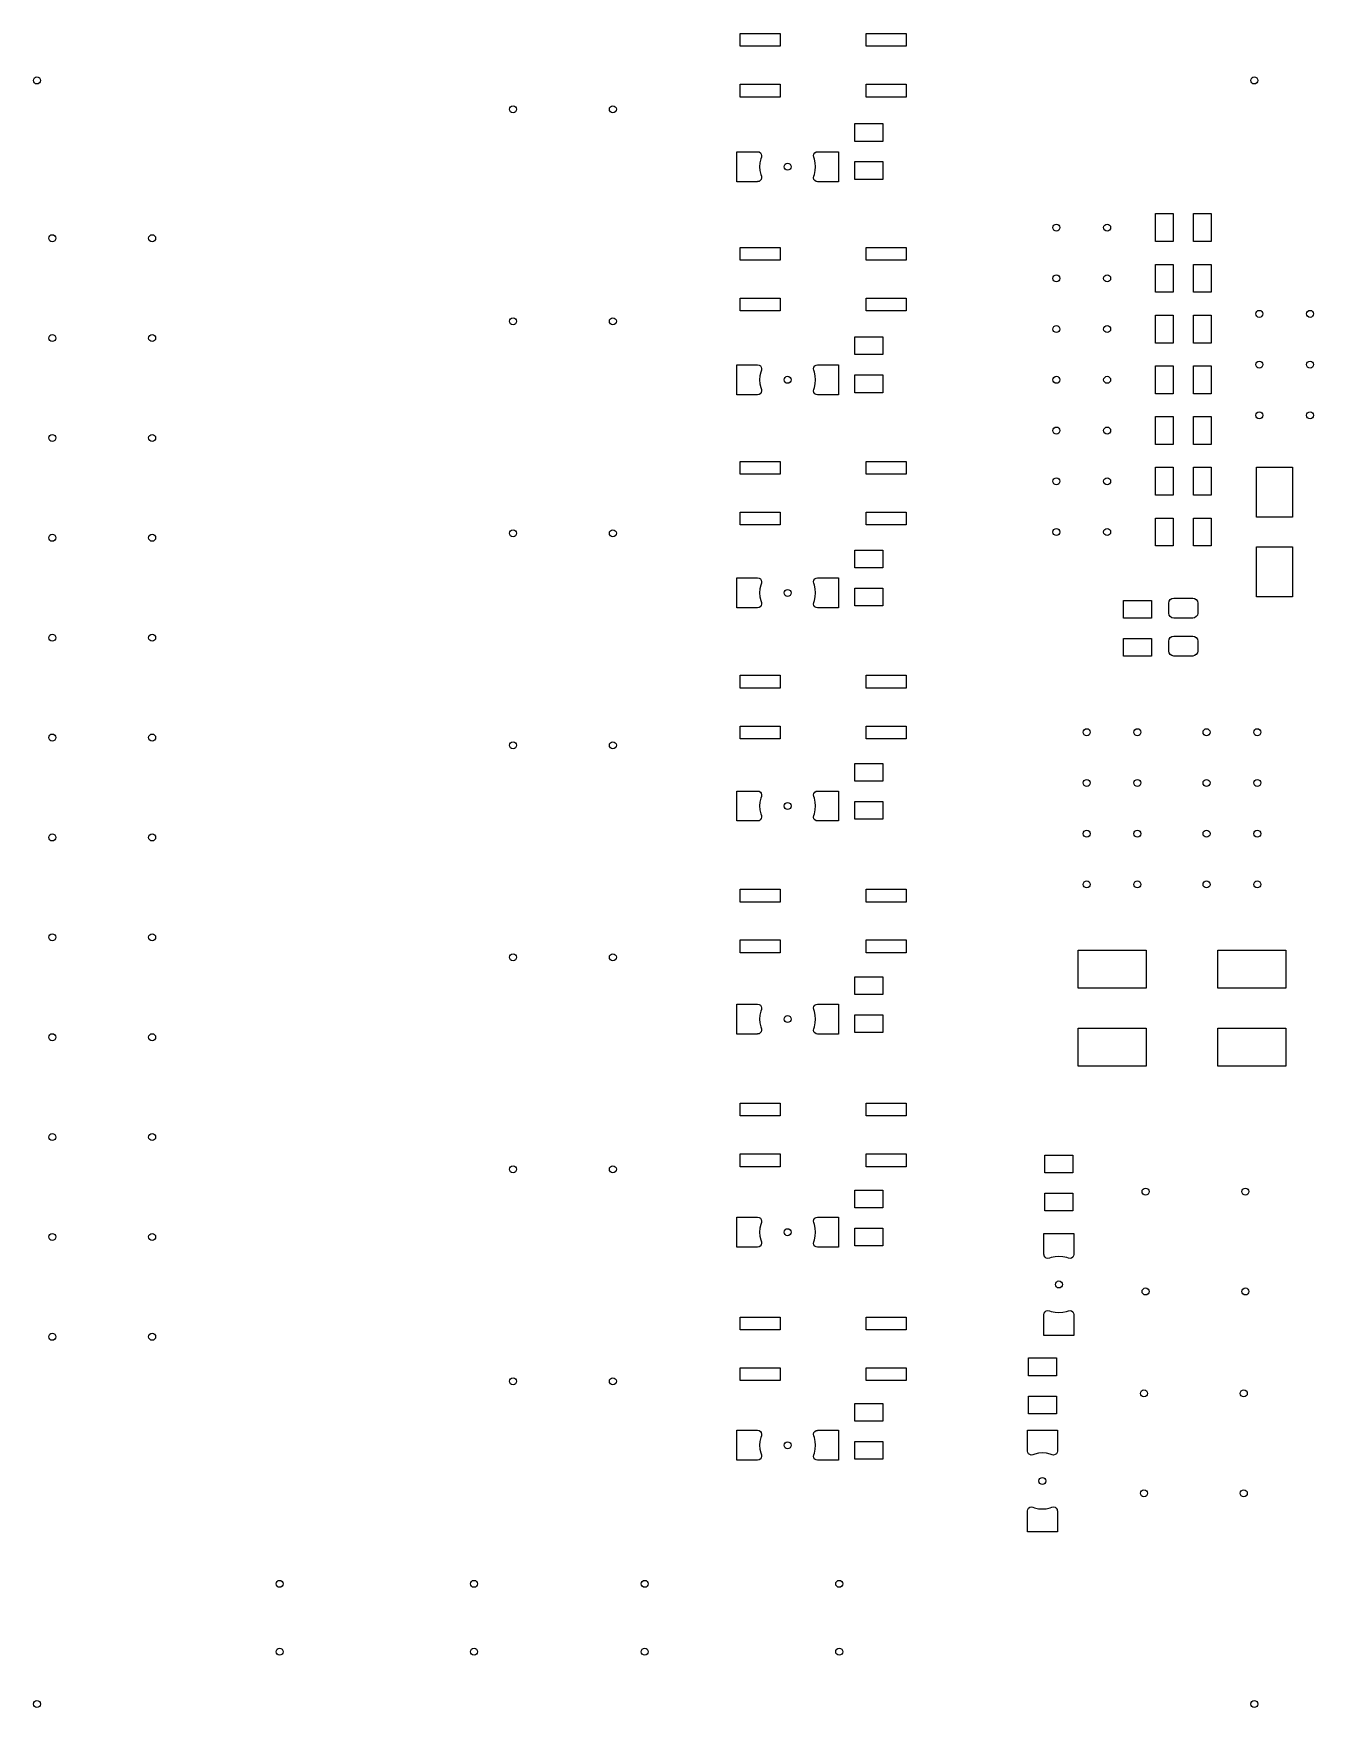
# Model space of a CAD drawing. Extents: x 0.39 to 2.92, y 0.39 to 3.69.
import ezdxf

# ---------------------------------------------------------------- set-up
doc = ezdxf.new("R2010")
doc.units = 0
doc.header["$MEASUREMENT"] = 0
doc.layers.add('BLACK', color=7, linetype='CONTINUOUS')

msp = doc.modelspace()

# ---------------------------------------------------------------- linework, layer by layer
at = {"layer": 'BLACK', "linetype": 'CONTINUOUS'}
for p, q in [((1.7866, 3.6674), (1.7866, 3.6926)), ((1.7866, 3.6926), (1.8654, 3.6926)), ((1.8654, 3.6674), (1.7866, 3.6674)), ((1.8654, 3.6926), (1.8654, 3.6674)), ((2.0346, 3.6674), (2.0346, 3.6926)), ((2.0346, 3.6926), (2.1134, 3.6926)), ((2.1134, 3.6674), (2.0346, 3.6674)), ((2.1134, 3.6926), (2.1134, 3.6674)), ((1.7866, 3.5674), (1.7866, 3.5926)), ((1.7866, 3.5926), (1.8654, 3.5926)), ((1.8654, 3.5674), (1.7866, 3.5674)), ((1.8654, 3.5926), (1.8654, 3.5674)), ((2.0346, 3.5674), (2.0346, 3.5926)), ((2.0346, 3.5926), (2.1134, 3.5926)), ((2.1134, 3.5674), (2.0346, 3.5674)), ((2.1134, 3.5926), (2.1134, 3.5674)), ((2.0125, 3.48), (2.0125, 3.515)), ((2.0125, 3.515), (2.0675, 3.515)), ((2.0675, 3.515), (2.0675, 3.48)), ((2.0675, 3.48), (2.0125, 3.48)), ((1.7796, 3.4005), (1.7796, 3.4595)), ((1.7796, 3.4595), (1.8209, 3.4595)), ((1.8209, 3.4595), (1.8237, 3.459)), ((1.8209, 3.4595), (1.8209, 3.4595)), ((1.8237, 3.459), (1.8263, 3.4574)), ((1.8254, 3.4377), (1.8248, 3.43)), ((1.827, 3.4453), (1.8254, 3.4377)), ((1.8263, 3.4574), (1.8281, 3.455)), ((1.8283, 3.4489), (1.827, 3.4453)), ((1.8281, 3.455), (1.8288, 3.452)), ((1.8288, 3.452), (1.8283, 3.4489)), ((1.8283, 3.4489), (1.8283, 3.4489)), ((1.9312, 3.4519), (1.9319, 3.4549)), ((1.9317, 3.4489), (1.9312, 3.4519)), ((1.933, 3.4452), (1.9317, 3.4489)), ((1.9317, 3.4489), (1.9317, 3.4489)), ((1.9319, 3.4549), (1.9338, 3.4574)), ((1.9346, 3.4377), (1.933, 3.4452)), ((1.9338, 3.4574), (1.9364, 3.459)), ((1.9352, 3.43), (1.9346, 3.4377)), ((1.9364, 3.459), (1.9391, 3.4594)), ((1.9391, 3.4594), (1.9391, 3.4595)), ((1.9391, 3.4595), (1.9804, 3.4595)), ((1.9804, 3.4595), (1.9804, 3.4005)), ((2.0125, 3.405), (2.0125, 3.44)), ((2.0125, 3.44), (2.0675, 3.44)), ((2.0675, 3.44), (2.0675, 3.405)), ((1.8209, 3.4005), (1.7796, 3.4005)), ((1.8236, 3.401), (1.8209, 3.4006)), ((1.8209, 3.4006), (1.8209, 3.4005)), ((1.8262, 3.4026), (1.8236, 3.401)), ((1.8248, 3.43), (1.8254, 3.4223)), ((1.8254, 3.4223), (1.827, 3.4148)), ((1.8281, 3.4051), (1.8262, 3.4026)), ((1.827, 3.4148), (1.8283, 3.4111)), ((1.8288, 3.4081), (1.8281, 3.4051)), ((1.8283, 3.4111), (1.8283, 3.4111)), ((1.8283, 3.4111), (1.8288, 3.4081)), ((1.9312, 3.408), (1.9317, 3.4111)), ((1.9319, 3.405), (1.9312, 3.408)), ((1.9317, 3.4111), (1.933, 3.4147)), ((1.9317, 3.4111), (1.9317, 3.4111)), ((1.9337, 3.4026), (1.9319, 3.405)), ((1.933, 3.4147), (1.9346, 3.4223)), ((1.9363, 3.401), (1.9337, 3.4026)), ((1.9346, 3.4223), (1.9352, 3.43)), ((1.9391, 3.4005), (1.9363, 3.401)), ((1.9804, 3.4005), (1.9391, 3.4005)), ((1.9391, 3.4005), (1.9391, 3.4005)), ((2.0675, 3.405), (2.0125, 3.405)), ((2.605, 3.2825), (2.605, 3.3375)), ((2.605, 3.3375), (2.64, 3.3375)), ((2.64, 3.3375), (2.64, 3.2825)), ((2.68, 3.2825), (2.68, 3.3375)), ((2.68, 3.3375), (2.715, 3.3375)), ((2.715, 3.3375), (2.715, 3.2825)), ((1.7866, 3.2457), (1.7866, 3.2709)), ((1.7866, 3.2709), (1.8654, 3.2709)), ((1.8654, 3.2709), (1.8654, 3.2457)), ((2.0346, 3.2457), (2.0346, 3.2709)), ((2.0346, 3.2709), (2.1134, 3.2709)), ((2.1134, 3.2709), (2.1134, 3.2457)), ((2.64, 3.2825), (2.605, 3.2825)), ((2.715, 3.2825), (2.68, 3.2825)), ((1.8654, 3.2457), (1.7866, 3.2457)), ((2.1134, 3.2457), (2.0346, 3.2457)), ((2.605, 3.1825), (2.605, 3.2375)), ((2.605, 3.2375), (2.64, 3.2375)), ((2.64, 3.2375), (2.64, 3.1825)), ((2.68, 3.1825), (2.68, 3.2375)), ((2.68, 3.2375), (2.715, 3.2375)), ((2.715, 3.2375), (2.715, 3.1825)), ((1.7866, 3.1457), (1.7866, 3.1709)), ((1.7866, 3.1709), (1.8654, 3.1709)), ((1.8654, 3.1709), (1.8654, 3.1457)), ((2.0346, 3.1457), (2.0346, 3.1709)), ((2.0346, 3.1709), (2.1134, 3.1709)), ((2.1134, 3.1709), (2.1134, 3.1457)), ((2.64, 3.1825), (2.605, 3.1825)), ((2.715, 3.1825), (2.68, 3.1825)), ((1.8654, 3.1457), (1.7866, 3.1457)), ((2.1134, 3.1457), (2.0346, 3.1457)), ((2.605, 3.0825), (2.605, 3.1375)), ((2.605, 3.1375), (2.64, 3.1375)), ((2.64, 3.1375), (2.64, 3.0825)), ((2.68, 3.0825), (2.68, 3.1375)), ((2.68, 3.1375), (2.715, 3.1375)), ((2.715, 3.1375), (2.715, 3.0825)), ((2.0125, 3.0596), (2.0125, 3.0946)), ((2.0125, 3.0946), (2.0675, 3.0946)), ((2.0675, 3.0946), (2.0675, 3.0596)), ((2.64, 3.0825), (2.605, 3.0825)), ((2.715, 3.0825), (2.68, 3.0825)), ((1.7796, 2.9805), (1.7796, 3.0395)), ((1.7796, 3.0395), (1.8209, 3.0395)), ((1.8209, 3.0395), (1.8237, 3.039)), ((1.8209, 3.0395), (1.8209, 3.0395)), ((1.8237, 3.039), (1.8263, 3.0374)), ((1.8263, 3.0374), (1.8281, 3.035)), ((1.9319, 3.0349), (1.9338, 3.0374)), ((1.9338, 3.0374), (1.9364, 3.039)), ((1.9364, 3.039), (1.9391, 3.0394)), ((1.9391, 3.0394), (1.9391, 3.0395)), ((1.9391, 3.0395), (1.9804, 3.0395)), ((1.9804, 3.0395), (1.9804, 2.9805)), ((2.0675, 3.0596), (2.0125, 3.0596)), ((2.605, 2.9825), (2.605, 3.0375)), ((2.605, 3.0375), (2.64, 3.0375)), ((2.64, 3.0375), (2.64, 2.9825)), ((2.68, 2.9825), (2.68, 3.0375)), ((2.68, 3.0375), (2.715, 3.0375)), ((2.715, 3.0375), (2.715, 2.9825)), ((1.8254, 3.0177), (1.8248, 3.01)), ((1.8248, 3.01), (1.8254, 3.0023)), ((1.827, 3.0253), (1.8254, 3.0177)), ((1.8283, 3.0289), (1.827, 3.0253)), ((1.8281, 3.035), (1.8288, 3.032)), ((1.8288, 3.032), (1.8283, 3.0289)), ((1.8283, 3.0289), (1.8283, 3.0289)), ((1.9312, 3.0319), (1.9319, 3.0349)), ((1.9317, 3.0289), (1.9312, 3.0319)), ((1.933, 3.0252), (1.9317, 3.0289)), ((1.9317, 3.0289), (1.9317, 3.0289)), ((1.9346, 3.0177), (1.933, 3.0252)), ((1.9352, 3.01), (1.9346, 3.0177)), ((1.9346, 3.0023), (1.9352, 3.01)), ((2.0125, 2.9846), (2.0125, 3.0196)), ((2.0125, 3.0196), (2.0675, 3.0196)), ((2.0675, 3.0196), (2.0675, 2.9846)), ((1.8209, 2.9805), (1.7796, 2.9805)), ((1.8236, 2.981), (1.8209, 2.9806)), ((1.8209, 2.9806), (1.8209, 2.9805)), ((1.8262, 2.9826), (1.8236, 2.981)), ((1.8254, 3.0023), (1.827, 2.9948)), ((1.8281, 2.9851), (1.8262, 2.9826)), ((1.827, 2.9948), (1.8283, 2.9911)), ((1.8288, 2.9881), (1.8281, 2.9851)), ((1.8283, 2.9911), (1.8283, 2.9911)), ((1.8283, 2.9911), (1.8288, 2.9881)), ((1.9312, 2.988), (1.9317, 2.9911)), ((1.9319, 2.985), (1.9312, 2.988)), ((1.9317, 2.9911), (1.933, 2.9947)), ((1.9317, 2.9911), (1.9317, 2.9911)), ((1.9337, 2.9826), (1.9319, 2.985)), ((1.933, 2.9947), (1.9346, 3.0023)), ((1.9363, 2.981), (1.9337, 2.9826)), ((1.9391, 2.9805), (1.9363, 2.981)), ((1.9804, 2.9805), (1.9391, 2.9805)), ((1.9391, 2.9805), (1.9391, 2.9805)), ((2.0675, 2.9846), (2.0125, 2.9846)), ((2.64, 2.9825), (2.605, 2.9825)), ((2.715, 2.9825), (2.68, 2.9825)), ((2.605, 2.8825), (2.605, 2.9375)), ((2.605, 2.9375), (2.64, 2.9375)), ((2.64, 2.9375), (2.64, 2.8825)), ((2.68, 2.8825), (2.68, 2.9375)), ((2.68, 2.9375), (2.715, 2.9375)), ((2.715, 2.9375), (2.715, 2.8825)), ((2.64, 2.8825), (2.605, 2.8825)), ((2.715, 2.8825), (2.68, 2.8825)), ((1.7866, 2.8241), (1.7866, 2.8493)), ((1.7866, 2.8493), (1.8654, 2.8493)), ((1.8654, 2.8493), (1.8654, 2.8241)), ((2.0346, 2.8241), (2.0346, 2.8493)), ((2.0346, 2.8493), (2.1134, 2.8493)), ((2.1134, 2.8493), (2.1134, 2.8241)), ((2.8046, 2.7395), (2.8046, 2.838)), ((2.8046, 2.838), (2.8754, 2.838)), ((2.8754, 2.838), (2.8754, 2.7395)), ((1.8654, 2.8241), (1.7866, 2.8241)), ((2.1134, 2.8241), (2.0346, 2.8241)), ((2.605, 2.7825), (2.605, 2.8375)), ((2.605, 2.8375), (2.64, 2.8375)), ((2.64, 2.8375), (2.64, 2.7825)), ((2.68, 2.7825), (2.68, 2.8375)), ((2.68, 2.8375), (2.715, 2.8375)), ((2.715, 2.8375), (2.715, 2.7825)), ((2.64, 2.7825), (2.605, 2.7825)), ((2.715, 2.7825), (2.68, 2.7825)), ((1.7866, 2.7241), (1.7866, 2.7493)), ((1.7866, 2.7493), (1.8654, 2.7493)), ((1.8654, 2.7493), (1.8654, 2.7241)), ((2.0346, 2.7241), (2.0346, 2.7493)), ((2.0346, 2.7493), (2.1134, 2.7493)), ((2.1134, 2.7493), (2.1134, 2.7241)), ((2.8754, 2.7395), (2.8046, 2.7395)), ((1.8654, 2.7241), (1.7866, 2.7241)), ((2.1134, 2.7241), (2.0346, 2.7241)), ((2.605, 2.6825), (2.605, 2.7375)), ((2.605, 2.7375), (2.64, 2.7375)), ((2.64, 2.7375), (2.64, 2.6825)), ((2.68, 2.6825), (2.68, 2.7375)), ((2.68, 2.7375), (2.715, 2.7375)), ((2.715, 2.7375), (2.715, 2.6825)), ((2.0125, 2.6392), (2.0125, 2.6742)), ((2.0125, 2.6742), (2.0675, 2.6742)), ((2.0675, 2.6742), (2.0675, 2.6392)), ((2.64, 2.6825), (2.605, 2.6825)), ((2.715, 2.6825), (2.68, 2.6825)), ((2.8046, 2.582), (2.8046, 2.6805)), ((2.8046, 2.6805), (2.8754, 2.6805)), ((2.8754, 2.6805), (2.8754, 2.582)), ((1.7796, 2.5605), (1.7796, 2.6195)), ((1.7796, 2.6195), (1.8209, 2.6195)), ((1.8209, 2.6195), (1.8237, 2.619)), ((1.8209, 2.6195), (1.8209, 2.6195)), ((1.8237, 2.619), (1.8263, 2.6174)), ((1.8263, 2.6174), (1.8281, 2.615)), ((1.8283, 2.6089), (1.827, 2.6053)), ((1.8281, 2.615), (1.8288, 2.612)), ((1.8288, 2.612), (1.8283, 2.6089)), ((1.8283, 2.6089), (1.8283, 2.6089)), ((1.9312, 2.6119), (1.9319, 2.6149)), ((1.9317, 2.6089), (1.9312, 2.6119)), ((1.933, 2.6052), (1.9317, 2.6089)), ((1.9317, 2.6089), (1.9317, 2.6089)), ((1.9319, 2.6149), (1.9338, 2.6174)), ((1.9338, 2.6174), (1.9364, 2.619)), ((1.9364, 2.619), (1.9391, 2.6194)), ((1.9391, 2.6194), (1.9391, 2.6195)), ((1.9391, 2.6195), (1.9804, 2.6195)), ((1.9804, 2.6195), (1.9804, 2.5605)), ((2.0675, 2.6392), (2.0125, 2.6392)), ((1.8254, 2.5977), (1.8248, 2.59)), ((1.8248, 2.59), (1.8254, 2.5823)), ((1.827, 2.6053), (1.8254, 2.5977)), ((1.8254, 2.5823), (1.827, 2.5748)), ((1.827, 2.5748), (1.8283, 2.5711)), ((1.9317, 2.5711), (1.933, 2.5747)), ((1.9346, 2.5977), (1.933, 2.6052)), ((1.933, 2.5747), (1.9346, 2.5823)), ((1.9352, 2.59), (1.9346, 2.5977)), ((1.9346, 2.5823), (1.9352, 2.59)), ((2.0125, 2.5642), (2.0125, 2.5992)), ((2.0125, 2.5992), (2.0675, 2.5992)), ((2.0675, 2.5992), (2.0675, 2.5642)), ((2.5425, 2.54), (2.5425, 2.575)), ((2.5425, 2.575), (2.5975, 2.575)), ((2.5975, 2.575), (2.5975, 2.54)), ((2.6315, 2.5698), (2.6322, 2.5736)), ((2.6322, 2.5736), (2.6343, 2.5768)), ((2.6343, 2.5768), (2.6375, 2.5789)), ((2.6375, 2.5789), (2.6413, 2.5797)), ((2.6413, 2.5797), (2.6787, 2.5797)), ((2.6787, 2.5797), (2.6825, 2.5789)), ((2.6825, 2.5789), (2.6857, 2.5768)), ((2.6857, 2.5768), (2.6878, 2.5736)), ((2.6878, 2.5736), (2.6885, 2.5698)), ((2.8754, 2.582), (2.8046, 2.582)), ((1.8209, 2.5605), (1.7796, 2.5605)), ((1.8236, 2.561), (1.8209, 2.5606)), ((1.8209, 2.5606), (1.8209, 2.5605)), ((1.8262, 2.5626), (1.8236, 2.561)), ((1.8281, 2.5651), (1.8262, 2.5626)), ((1.8288, 2.5681), (1.8281, 2.5651)), ((1.8283, 2.5711), (1.8283, 2.5711)), ((1.8283, 2.5711), (1.8288, 2.5681)), ((1.9312, 2.568), (1.9317, 2.5711)), ((1.9319, 2.565), (1.9312, 2.568)), ((1.9317, 2.5711), (1.9317, 2.5711)), ((1.9337, 2.5626), (1.9319, 2.565)), ((1.9363, 2.561), (1.9337, 2.5626)), ((1.9391, 2.5605), (1.9363, 2.561)), ((1.9804, 2.5605), (1.9391, 2.5605)), ((1.9391, 2.5605), (1.9391, 2.5605)), ((2.0675, 2.5642), (2.0125, 2.5642)), ((2.6315, 2.5502), (2.6315, 2.5698)), ((2.6322, 2.5464), (2.6315, 2.5502)), ((2.6343, 2.5432), (2.6322, 2.5464)), ((2.6375, 2.5411), (2.6343, 2.5432)), ((2.6413, 2.5403), (2.6375, 2.5411)), ((2.6825, 2.5411), (2.6787, 2.5403)), ((2.6857, 2.5432), (2.6825, 2.5411)), ((2.6878, 2.5464), (2.6857, 2.5432)), ((2.6885, 2.5502), (2.6878, 2.5464)), ((2.6885, 2.5698), (2.6885, 2.5502)), ((2.5975, 2.54), (2.5425, 2.54)), ((2.6787, 2.5403), (2.6413, 2.5403)), ((2.5425, 2.465), (2.5425, 2.5)), ((2.5425, 2.5), (2.5975, 2.5)), ((2.5975, 2.5), (2.5975, 2.465)), ((2.6315, 2.495), (2.6322, 2.4988)), ((2.6315, 2.4754), (2.6315, 2.495)), ((2.6322, 2.4716), (2.6315, 2.4754)), ((2.6322, 2.4988), (2.6343, 2.502)), ((2.6343, 2.502), (2.6375, 2.5041)), ((2.6375, 2.5041), (2.6413, 2.5049)), ((2.6413, 2.5049), (2.6787, 2.5049)), ((2.6787, 2.5049), (2.6825, 2.5041)), ((2.6825, 2.5041), (2.6857, 2.502)), ((2.6857, 2.502), (2.6878, 2.4988)), ((2.6878, 2.4988), (2.6885, 2.495)), ((2.6885, 2.4754), (2.6878, 2.4716)), ((2.6885, 2.495), (2.6885, 2.4754)), ((2.5975, 2.465), (2.5425, 2.465)), ((2.6343, 2.4684), (2.6322, 2.4716)), ((2.6375, 2.4663), (2.6343, 2.4684)), ((2.6413, 2.4655), (2.6375, 2.4663)), ((2.6787, 2.4655), (2.6413, 2.4655)), ((2.6825, 2.4663), (2.6787, 2.4655)), ((2.6857, 2.4684), (2.6825, 2.4663)), ((2.6878, 2.4716), (2.6857, 2.4684)), ((1.7866, 2.4024), (1.7866, 2.4276)), ((1.7866, 2.4276), (1.8654, 2.4276)), ((1.8654, 2.4276), (1.8654, 2.4024)), ((2.0346, 2.4024), (2.0346, 2.4276)), ((2.0346, 2.4276), (2.1134, 2.4276)), ((2.1134, 2.4276), (2.1134, 2.4024)), ((1.8654, 2.4024), (1.7866, 2.4024)), ((2.1134, 2.4024), (2.0346, 2.4024)), ((1.7866, 2.3024), (1.7866, 2.3276)), ((1.7866, 2.3276), (1.8654, 2.3276)), ((1.8654, 2.3276), (1.8654, 2.3024)), ((2.0346, 2.3024), (2.0346, 2.3276)), ((2.0346, 2.3276), (2.1134, 2.3276)), ((2.1134, 2.3276), (2.1134, 2.3024)), ((1.8654, 2.3024), (1.7866, 2.3024)), ((2.1134, 2.3024), (2.0346, 2.3024)), ((2.0125, 2.2188), (2.0125, 2.2538)), ((2.0125, 2.2538), (2.0675, 2.2538)), ((2.0675, 2.2538), (2.0675, 2.2188)), ((2.0675, 2.2188), (2.0125, 2.2188)), ((1.7796, 2.1405), (1.7796, 2.1995)), ((1.7796, 2.1995), (1.8209, 2.1995)), ((1.8209, 2.1995), (1.8237, 2.199)), ((1.8209, 2.1995), (1.8209, 2.1995)), ((1.8237, 2.199), (1.8263, 2.1974)), ((1.8254, 2.1777), (1.8248, 2.17)), ((1.827, 2.1853), (1.8254, 2.1777)), ((1.8263, 2.1974), (1.8281, 2.195)), ((1.8283, 2.1889), (1.827, 2.1853)), ((1.8281, 2.195), (1.8288, 2.192)), ((1.8288, 2.192), (1.8283, 2.1889)), ((1.8283, 2.1889), (1.8283, 2.1889)), ((1.9312, 2.1919), (1.9319, 2.1949)), ((1.9317, 2.1889), (1.9312, 2.1919)), ((1.933, 2.1852), (1.9317, 2.1889)), ((1.9317, 2.1889), (1.9317, 2.1889)), ((1.9319, 2.1949), (1.9338, 2.1974)), ((1.9346, 2.1777), (1.933, 2.1852)), ((1.9338, 2.1974), (1.9364, 2.199)), ((1.9352, 2.17), (1.9346, 2.1777)), ((1.9364, 2.199), (1.9391, 2.1994)), ((1.9391, 2.1994), (1.9391, 2.1995)), ((1.9391, 2.1995), (1.9804, 2.1995)), ((1.9804, 2.1995), (1.9804, 2.1405)), ((2.0125, 2.1438), (2.0125, 2.1788)), ((2.0125, 2.1788), (2.0675, 2.1788)), ((2.0675, 2.1788), (2.0675, 2.1438)), ((1.8248, 2.17), (1.8254, 2.1623)), ((1.8254, 2.1623), (1.827, 2.1548)), ((1.8281, 2.1451), (1.8262, 2.1426)), ((1.827, 2.1548), (1.8283, 2.1511)), ((1.8288, 2.1481), (1.8281, 2.1451)), ((1.8283, 2.1511), (1.8283, 2.1511)), ((1.8283, 2.1511), (1.8288, 2.1481)), ((1.9312, 2.148), (1.9317, 2.1511)), ((1.9319, 2.145), (1.9312, 2.148)), ((1.9317, 2.1511), (1.933, 2.1547)), ((1.9317, 2.1511), (1.9317, 2.1511)), ((1.9337, 2.1426), (1.9319, 2.145)), ((1.933, 2.1547), (1.9346, 2.1623)), ((1.9346, 2.1623), (1.9352, 2.17)), ((1.8209, 2.1405), (1.7796, 2.1405)), ((1.8236, 2.141), (1.8209, 2.1406)), ((1.8209, 2.1406), (1.8209, 2.1405)), ((1.8262, 2.1426), (1.8236, 2.141)), ((1.9363, 2.141), (1.9337, 2.1426)), ((1.9391, 2.1405), (1.9363, 2.141)), ((1.9804, 2.1405), (1.9391, 2.1405)), ((1.9391, 2.1405), (1.9391, 2.1405)), ((2.0675, 2.1438), (2.0125, 2.1438)), ((1.7866, 1.9807), (1.7866, 2.0059)), ((1.7866, 2.0059), (1.8654, 2.0059)), ((1.8654, 1.9807), (1.7866, 1.9807)), ((1.8654, 2.0059), (1.8654, 1.9807)), ((2.0346, 1.9807), (2.0346, 2.0059)), ((2.0346, 2.0059), (2.1134, 2.0059)), ((2.1134, 1.9807), (2.0346, 1.9807)), ((2.1134, 2.0059), (2.1134, 1.9807)), ((1.7866, 1.8807), (1.7866, 1.9059)), ((1.7866, 1.9059), (1.8654, 1.9059)), ((1.8654, 1.8807), (1.7866, 1.8807)), ((1.8654, 1.9059), (1.8654, 1.8807)), ((2.0346, 1.8807), (2.0346, 1.9059)), ((2.0346, 1.9059), (2.1134, 1.9059)), ((2.1134, 1.8807), (2.0346, 1.8807)), ((2.1134, 1.9059), (2.1134, 1.8807)), ((2.4528, 1.811), (2.4528, 1.8858)), ((2.4528, 1.8858), (2.5866, 1.8858)), ((2.5866, 1.8858), (2.5866, 1.811)), ((2.7283, 1.811), (2.7283, 1.8858)), ((2.7283, 1.8858), (2.8622, 1.8858)), ((2.8622, 1.8858), (2.8622, 1.811)), ((2.0125, 1.7983), (2.0125, 1.8333)), ((2.0125, 1.8333), (2.0675, 1.8333)), ((2.0675, 1.8333), (2.0675, 1.7983)), ((2.0675, 1.7983), (2.0125, 1.7983)), ((2.5866, 1.811), (2.4528, 1.811)), ((2.8622, 1.811), (2.7283, 1.811)), ((1.7796, 1.7205), (1.7796, 1.7795)), ((1.7796, 1.7795), (1.8209, 1.7795)), ((1.8209, 1.7795), (1.8237, 1.779)), ((1.8209, 1.7795), (1.8209, 1.7795)), ((1.8237, 1.779), (1.8263, 1.7774)), ((1.8254, 1.7577), (1.8248, 1.75)), ((1.8248, 1.75), (1.8254, 1.7423)), ((1.827, 1.7653), (1.8254, 1.7577)), ((1.8263, 1.7774), (1.8281, 1.775)), ((1.8283, 1.7689), (1.827, 1.7653)), ((1.8281, 1.775), (1.8288, 1.772)), ((1.8288, 1.772), (1.8283, 1.7689)), ((1.8283, 1.7689), (1.8283, 1.7689)), ((1.9312, 1.7719), (1.9319, 1.7749)), ((1.9317, 1.7689), (1.9312, 1.7719)), ((1.933, 1.7652), (1.9317, 1.7689)), ((1.9317, 1.7689), (1.9317, 1.7689)), ((1.9319, 1.7749), (1.9338, 1.7774)), ((1.9346, 1.7577), (1.933, 1.7652)), ((1.9338, 1.7774), (1.9364, 1.779)), ((1.9352, 1.75), (1.9346, 1.7577)), ((1.9346, 1.7423), (1.9352, 1.75)), ((1.9364, 1.779), (1.9391, 1.7794)), ((1.9391, 1.7794), (1.9391, 1.7795)), ((1.9391, 1.7795), (1.9804, 1.7795)), ((1.9804, 1.7795), (1.9804, 1.7205)), ((2.0125, 1.7233), (2.0125, 1.7583)), ((2.0125, 1.7583), (2.0675, 1.7583)), ((2.0675, 1.7583), (2.0675, 1.7233)), ((1.8209, 1.7205), (1.7796, 1.7205)), ((1.8236, 1.721), (1.8209, 1.7206)), ((1.8209, 1.7206), (1.8209, 1.7205)), ((1.8262, 1.7226), (1.8236, 1.721)), ((1.8254, 1.7423), (1.827, 1.7348)), ((1.8281, 1.7251), (1.8262, 1.7226)), ((1.827, 1.7348), (1.8283, 1.7311)), ((1.8288, 1.7281), (1.8281, 1.7251)), ((1.8283, 1.7311), (1.8283, 1.7311)), ((1.8283, 1.7311), (1.8288, 1.7281)), ((1.9312, 1.728), (1.9317, 1.7311)), ((1.9319, 1.725), (1.9312, 1.728)), ((1.9317, 1.7311), (1.933, 1.7347)), ((1.9317, 1.7311), (1.9317, 1.7311)), ((1.9337, 1.7226), (1.9319, 1.725)), ((1.933, 1.7347), (1.9346, 1.7423)), ((1.9363, 1.721), (1.9337, 1.7226)), ((1.9391, 1.7205), (1.9363, 1.721)), ((1.9804, 1.7205), (1.9391, 1.7205)), ((1.9391, 1.7205), (1.9391, 1.7205)), ((2.0675, 1.7233), (2.0125, 1.7233)), ((2.4528, 1.6575), (2.4528, 1.7323)), ((2.4528, 1.7323), (2.5866, 1.7323)), ((2.5866, 1.7323), (2.5866, 1.6575)), ((2.7283, 1.6575), (2.7283, 1.7323)), ((2.7283, 1.7323), (2.8622, 1.7323)), ((2.8622, 1.7323), (2.8622, 1.6575)), ((2.5866, 1.6575), (2.4528, 1.6575)), ((2.8622, 1.6575), (2.7283, 1.6575)), ((1.7866, 1.5591), (1.7866, 1.5843)), ((1.7866, 1.5843), (1.8654, 1.5843)), ((1.8654, 1.5843), (1.8654, 1.5591)), ((2.0346, 1.5591), (2.0346, 1.5843)), ((2.0346, 1.5843), (2.1134, 1.5843)), ((2.1134, 1.5843), (2.1134, 1.5591)), ((1.8654, 1.5591), (1.7866, 1.5591)), ((2.1134, 1.5591), (2.0346, 1.5591)), ((1.7866, 1.4591), (1.7866, 1.4843)), ((1.7866, 1.4843), (1.8654, 1.4843)), ((1.8654, 1.4591), (1.7866, 1.4591)), ((1.8654, 1.4843), (1.8654, 1.4591)), ((2.0346, 1.4591), (2.0346, 1.4843)), ((2.0346, 1.4843), (2.1134, 1.4843)), ((2.1134, 1.4591), (2.0346, 1.4591)), ((2.1134, 1.4843), (2.1134, 1.4591)), ((2.3874, 1.4469), (2.3874, 1.4819)), ((2.3874, 1.4819), (2.4424, 1.4819)), ((2.4424, 1.4819), (2.4424, 1.4469)), ((2.4424, 1.4469), (2.3874, 1.4469)), ((2.0125, 1.3779), (2.0125, 1.4129)), ((2.0125, 1.4129), (2.0675, 1.4129)), ((2.0675, 1.4129), (2.0675, 1.3779)), ((2.3874, 1.3719), (2.3874, 1.4069)), ((2.3874, 1.4069), (2.4424, 1.4069)), ((2.4424, 1.4069), (2.4424, 1.3719)), ((1.7796, 1.3005), (1.7796, 1.3595)), ((1.7796, 1.3595), (1.8209, 1.3595)), ((1.8209, 1.3595), (1.8237, 1.359)), ((1.8209, 1.3595), (1.8209, 1.3595)), ((1.8237, 1.359), (1.8263, 1.3574)), ((1.8263, 1.3574), (1.8281, 1.355)), ((1.8281, 1.355), (1.8288, 1.352)), ((1.9312, 1.3519), (1.9319, 1.3549)), ((1.9319, 1.3549), (1.9338, 1.3574)), ((1.9338, 1.3574), (1.9364, 1.359)), ((1.9364, 1.359), (1.9391, 1.3594)), ((1.9391, 1.3594), (1.9391, 1.3595)), ((1.9391, 1.3595), (1.9804, 1.3595)), ((1.9804, 1.3595), (1.9804, 1.3005)), ((2.0675, 1.3779), (2.0125, 1.3779)), ((2.4424, 1.3719), (2.3874, 1.3719)), ((1.8254, 1.3377), (1.8248, 1.33)), ((1.8248, 1.33), (1.8254, 1.3223)), ((1.827, 1.3453), (1.8254, 1.3377)), ((1.8254, 1.3223), (1.827, 1.3148)), ((1.8283, 1.3489), (1.827, 1.3453)), ((1.8288, 1.352), (1.8283, 1.3489)), ((1.8283, 1.3489), (1.8283, 1.3489)), ((1.9317, 1.3489), (1.9312, 1.3519)), ((1.933, 1.3452), (1.9317, 1.3489)), ((1.9317, 1.3489), (1.9317, 1.3489)), ((1.9346, 1.3377), (1.933, 1.3452)), ((1.933, 1.3147), (1.9346, 1.3223)), ((1.9352, 1.33), (1.9346, 1.3377)), ((1.9346, 1.3223), (1.9352, 1.33)), ((2.0125, 1.3029), (2.0125, 1.3379)), ((2.0125, 1.3379), (2.0675, 1.3379)), ((2.0675, 1.3379), (2.0675, 1.3029)), ((2.3854, 1.2859), (2.3854, 1.3272)), ((2.3854, 1.3272), (2.4444, 1.3272)), ((2.4444, 1.3272), (2.4444, 1.2859)), ((1.8209, 1.3005), (1.7796, 1.3005)), ((1.8236, 1.301), (1.8209, 1.3006)), ((1.8209, 1.3006), (1.8209, 1.3005)), ((1.8262, 1.3026), (1.8236, 1.301)), ((1.8281, 1.3051), (1.8262, 1.3026)), ((1.827, 1.3148), (1.8283, 1.3111)), ((1.8288, 1.3081), (1.8281, 1.3051)), ((1.8283, 1.3111), (1.8283, 1.3111)), ((1.8283, 1.3111), (1.8288, 1.3081)), ((1.9312, 1.308), (1.9317, 1.3111)), ((1.9319, 1.305), (1.9312, 1.308)), ((1.9317, 1.3111), (1.933, 1.3147)), ((1.9317, 1.3111), (1.9317, 1.3111)), ((1.9337, 1.3026), (1.9319, 1.305)), ((1.9363, 1.301), (1.9337, 1.3026)), ((1.9391, 1.3005), (1.9363, 1.301)), ((1.9804, 1.3005), (1.9391, 1.3005)), ((1.9391, 1.3005), (1.9391, 1.3005)), ((2.0675, 1.3029), (2.0125, 1.3029)), ((2.3855, 1.2859), (2.3854, 1.2859)), ((2.3859, 1.2832), (2.3855, 1.2859)), ((2.3875, 1.2806), (2.3859, 1.2832)), ((2.39, 1.2788), (2.3875, 1.2806)), ((2.393, 1.2781), (2.39, 1.2788)), ((2.396, 1.2785), (2.393, 1.2781)), ((2.3997, 1.2799), (2.396, 1.2785)), ((2.396, 1.2785), (2.396, 1.2785)), ((2.4072, 1.2815), (2.3997, 1.2799)), ((2.4149, 1.282), (2.4072, 1.2815)), ((2.4227, 1.2815), (2.4149, 1.282)), ((2.4302, 1.2798), (2.4227, 1.2815)), ((2.4338, 1.2785), (2.4302, 1.2798)), ((2.4369, 1.278), (2.4338, 1.2785)), ((2.4338, 1.2785), (2.4338, 1.2785)), ((2.4399, 1.2788), (2.4369, 1.278)), ((2.4423, 1.2806), (2.4399, 1.2788)), ((2.4439, 1.2832), (2.4423, 1.2806)), ((2.4444, 1.2859), (2.4439, 1.2832)), ((2.4444, 1.2859), (2.4444, 1.2859)), ((1.7866, 1.1374), (1.7866, 1.1626)), ((1.7866, 1.1626), (1.8654, 1.1626)), ((1.8654, 1.1626), (1.8654, 1.1374)), ((2.0346, 1.1374), (2.0346, 1.1626)), ((2.0346, 1.1626), (2.1134, 1.1626)), ((2.1134, 1.1626), (2.1134, 1.1374)), ((2.3854, 1.1678), (2.3859, 1.1705)), ((2.3854, 1.1265), (2.3854, 1.1678)), ((2.3854, 1.1678), (2.3854, 1.1678)), ((2.3859, 1.1705), (2.3875, 1.1731)), ((2.3875, 1.1731), (2.3899, 1.1749)), ((2.3899, 1.1749), (2.3929, 1.1757)), ((2.3929, 1.1757), (2.396, 1.1752)), ((2.396, 1.1752), (2.396, 1.1752)), ((2.396, 1.1752), (2.3996, 1.1739)), ((2.3996, 1.1739), (2.4072, 1.1722)), ((2.4072, 1.1722), (2.4149, 1.1717)), ((2.4149, 1.1717), (2.4226, 1.1722)), ((2.4226, 1.1722), (2.4301, 1.1738)), ((2.4301, 1.1738), (2.4338, 1.1752)), ((2.4338, 1.1752), (2.4368, 1.1756)), ((2.4338, 1.1752), (2.4338, 1.1752)), ((2.4368, 1.1756), (2.4398, 1.1749)), ((2.4398, 1.1749), (2.4423, 1.1731)), ((2.4423, 1.1731), (2.4439, 1.1705)), ((2.4439, 1.1705), (2.4443, 1.1678)), ((2.4443, 1.1678), (2.4444, 1.1678)), ((2.4444, 1.1678), (2.4444, 1.1265)), ((1.8654, 1.1374), (1.7866, 1.1374)), ((2.1134, 1.1374), (2.0346, 1.1374)), ((2.4444, 1.1265), (2.3854, 1.1265)), ((1.7866, 1.0374), (1.7866, 1.0626)), ((1.7866, 1.0626), (1.8654, 1.0626)), ((1.8654, 1.0626), (1.8654, 1.0374)), ((2.0346, 1.0374), (2.0346, 1.0626)), ((2.0346, 1.0626), (2.1134, 1.0626)), ((2.1134, 1.0626), (2.1134, 1.0374)), ((2.3548, 1.0471), (2.3548, 1.0821)), ((2.3548, 1.0821), (2.4098, 1.0821)), ((2.4098, 1.0821), (2.4098, 1.0471)), ((1.8654, 1.0374), (1.7866, 1.0374)), ((2.1134, 1.0374), (2.0346, 1.0374)), ((2.4098, 1.0471), (2.3548, 1.0471)), ((2.0125, 0.9575), (2.0125, 0.9925)), ((2.0125, 0.9925), (2.0675, 0.9925)), ((2.0675, 0.9925), (2.0675, 0.9575)), ((2.3548, 0.9721), (2.3548, 1.0071)), ((2.3548, 1.0071), (2.4098, 1.0071)), ((2.4098, 1.0071), (2.4098, 0.9721)), ((2.0675, 0.9575), (2.0125, 0.9575)), ((2.4098, 0.9721), (2.3548, 0.9721)), ((1.7796, 0.8805), (1.7796, 0.9395)), ((1.7796, 0.9395), (1.8209, 0.9395)), ((1.8209, 0.9395), (1.8237, 0.939)), ((1.8209, 0.9395), (1.8209, 0.9395)), ((1.8237, 0.939), (1.8263, 0.9374)), ((1.827, 0.9253), (1.8254, 0.9177)), ((1.8263, 0.9374), (1.8281, 0.935)), ((1.8283, 0.9289), (1.827, 0.9253)), ((1.8281, 0.935), (1.8288, 0.932)), ((1.8288, 0.932), (1.8283, 0.9289)), ((1.8283, 0.9289), (1.8283, 0.9289)), ((1.9312, 0.9319), (1.9319, 0.9349)), ((1.9317, 0.9289), (1.9312, 0.9319)), ((1.933, 0.9252), (1.9317, 0.9289)), ((1.9317, 0.9289), (1.9317, 0.9289)), ((1.9319, 0.9349), (1.9338, 0.9374)), ((1.9346, 0.9177), (1.933, 0.9252)), ((1.9338, 0.9374), (1.9364, 0.939)), ((1.9364, 0.939), (1.9391, 0.9394)), ((1.9391, 0.9394), (1.9391, 0.9395)), ((1.9391, 0.9395), (1.9804, 0.9395)), ((1.9804, 0.9395), (1.9804, 0.8805)), ((2.3528, 0.8987), (2.3528, 0.94)), ((2.3528, 0.94), (2.4118, 0.94)), ((2.4118, 0.94), (2.4118, 0.8987)), ((1.8254, 0.9177), (1.8248, 0.91)), ((1.8248, 0.91), (1.8254, 0.9023)), ((1.8254, 0.9023), (1.827, 0.8948)), ((1.827, 0.8948), (1.8283, 0.8911)), ((1.8283, 0.8911), (1.8283, 0.8911)), ((1.8283, 0.8911), (1.8288, 0.8881)), ((1.9312, 0.888), (1.9317, 0.8911)), ((1.9317, 0.8911), (1.933, 0.8947)), ((1.9317, 0.8911), (1.9317, 0.8911)), ((1.933, 0.8947), (1.9346, 0.9023)), ((1.9352, 0.91), (1.9346, 0.9177)), ((1.9346, 0.9023), (1.9352, 0.91)), ((2.0125, 0.8825), (2.0125, 0.9175)), ((2.0125, 0.9175), (2.0675, 0.9175)), ((2.0675, 0.9175), (2.0675, 0.8825)), ((2.3529, 0.8987), (2.3528, 0.8987)), ((2.3533, 0.896), (2.3529, 0.8987)), ((2.3549, 0.8934), (2.3533, 0.896)), ((2.3574, 0.8915), (2.3549, 0.8934)), ((2.3604, 0.8908), (2.3574, 0.8915)), ((2.3634, 0.8913), (2.3604, 0.8908)), ((2.3671, 0.8926), (2.3634, 0.8913)), ((2.3634, 0.8913), (2.3634, 0.8913)), ((2.3746, 0.8942), (2.3671, 0.8926)), ((2.3823, 0.8948), (2.3746, 0.8942)), ((2.3901, 0.8942), (2.3823, 0.8948)), ((2.3976, 0.8926), (2.3901, 0.8942)), ((2.4013, 0.8913), (2.3976, 0.8926)), ((2.4043, 0.8908), (2.4013, 0.8913)), ((2.4013, 0.8913), (2.4013, 0.8913)), ((2.4073, 0.8915), (2.4043, 0.8908)), ((2.4098, 0.8933), (2.4073, 0.8915)), ((2.4114, 0.896), (2.4098, 0.8933)), ((2.4118, 0.8987), (2.4114, 0.896)), ((2.4118, 0.8987), (2.4118, 0.8987)), ((1.8209, 0.8805), (1.7796, 0.8805)), ((1.8236, 0.881), (1.8209, 0.8806)), ((1.8209, 0.8806), (1.8209, 0.8805)), ((1.8262, 0.8826), (1.8236, 0.881)), ((1.8281, 0.8851), (1.8262, 0.8826)), ((1.8288, 0.8881), (1.8281, 0.8851)), ((1.9319, 0.885), (1.9312, 0.888)), ((1.9337, 0.8826), (1.9319, 0.885)), ((1.9363, 0.881), (1.9337, 0.8826)), ((1.9391, 0.8805), (1.9363, 0.881)), ((1.9804, 0.8805), (1.9391, 0.8805)), ((1.9391, 0.8805), (1.9391, 0.8805)), ((2.0675, 0.8825), (2.0125, 0.8825)), ((2.3528, 0.7806), (2.3533, 0.7833)), ((2.3528, 0.7392), (2.3528, 0.7806)), ((2.3528, 0.7806), (2.3528, 0.7806)), ((2.3533, 0.7833), (2.3549, 0.7859)), ((2.3549, 0.7859), (2.3573, 0.7877)), ((2.3573, 0.7877), (2.3603, 0.7884)), ((2.3603, 0.7884), (2.3634, 0.7879)), ((2.3634, 0.7879), (2.3634, 0.7879)), ((2.3634, 0.7879), (2.367, 0.7866)), ((2.367, 0.7866), (2.3746, 0.785)), ((2.3746, 0.785), (2.3823, 0.7844)), ((2.3823, 0.7844), (2.39, 0.785)), ((2.39, 0.785), (2.3976, 0.7866)), ((2.3976, 0.7866), (2.4012, 0.7879)), ((2.4012, 0.7879), (2.4042, 0.7884)), ((2.4012, 0.7879), (2.4012, 0.7879)), ((2.4042, 0.7884), (2.4072, 0.7877)), ((2.4072, 0.7877), (2.4097, 0.7858)), ((2.4097, 0.7858), (2.4113, 0.7832)), ((2.4113, 0.7832), (2.4117, 0.7806)), ((2.4117, 0.7806), (2.4118, 0.7806)), ((2.4118, 0.7806), (2.4118, 0.7392)), ((2.4118, 0.7392), (2.3528, 0.7392))]:
    msp.add_line(p, q, dxfattribs=at)
at = {"layer": 'BLACK'}
for centre in [(0.4, 3.6), (2.8, 3.6), (1.3386, 3.5433), (1.5354, 3.5433), (1.88, 3.43), (2.41, 3.31), (2.51, 3.31), (0.4302, 3.2891), (0.6271, 3.2891), (2.41, 3.21), (2.51, 3.21), (2.81, 3.14), (2.91, 3.14), (1.3386, 3.1254), (1.5354, 3.1254), (2.41, 3.11), (2.51, 3.11), (0.4302, 3.0923), (0.6271, 3.0923), (2.81, 3.04), (2.91, 3.04), (1.88, 3.01), (2.41, 3.01), (2.51, 3.01), (2.81, 2.94), (2.91, 2.94), (2.41, 2.91), (2.51, 2.91), (0.4302, 2.8954), (0.6271, 2.8954), (2.41, 2.81), (2.51, 2.81), (1.3386, 2.7076), (1.5354, 2.7076), (2.41, 2.71), (2.51, 2.71), (0.4302, 2.6986), (0.6271, 2.6986), (1.88, 2.59), (0.4302, 2.5017), (0.6271, 2.5017), (0.4302, 2.3049), (0.6271, 2.3049), (2.4697, 2.3154), (2.5697, 2.3154), (2.7059, 2.3154), (2.8059, 2.3154), (1.3386, 2.2897), (1.5354, 2.2897), (2.4697, 2.2154), (2.5697, 2.2154), (2.7059, 2.2154), (2.8059, 2.2154), (1.88, 2.17), (0.4302, 2.108), (0.6271, 2.108), (2.4697, 2.1154), (2.5697, 2.1154), (2.7059, 2.1154), (2.8059, 2.1154), (2.4697, 2.0154), (2.5697, 2.0154), (2.7059, 2.0154), (2.8059, 2.0154), (0.4302, 1.9112), (0.6271, 1.9112), (1.3386, 1.8718), (1.5354, 1.8718), (1.88, 1.75), (0.4302, 1.7143), (0.6271, 1.7143), (0.4302, 1.5175), (0.6271, 1.5175), (1.3386, 1.454), (1.5354, 1.454), (2.5857, 1.4099), (2.7826, 1.4099), (0.4302, 1.3206), (0.6271, 1.3206), (1.88, 1.33), (2.4149, 1.2269), (2.5857, 1.2131), (2.7826, 1.2131), (0.4302, 1.1238), (0.6271, 1.1238), (1.3386, 1.0361), (1.5354, 1.0361), (2.5826, 1.0123), (2.7794, 1.0123), (1.88, 0.91), (2.3823, 0.8396), (2.5826, 0.8154), (2.7794, 0.8154), (0.8783, 0.6369), (1.2617, 0.6369), (1.5983, 0.6369), (1.9817, 0.6369), (0.8783, 0.5031), (1.2617, 0.5031), (1.5983, 0.5031), (1.9817, 0.5031), (0.4, 0.4), (2.8, 0.4)]:
    msp.add_circle(centre, 0.00689, dxfattribs=at)

doc.saveas('drawing.dxf')
